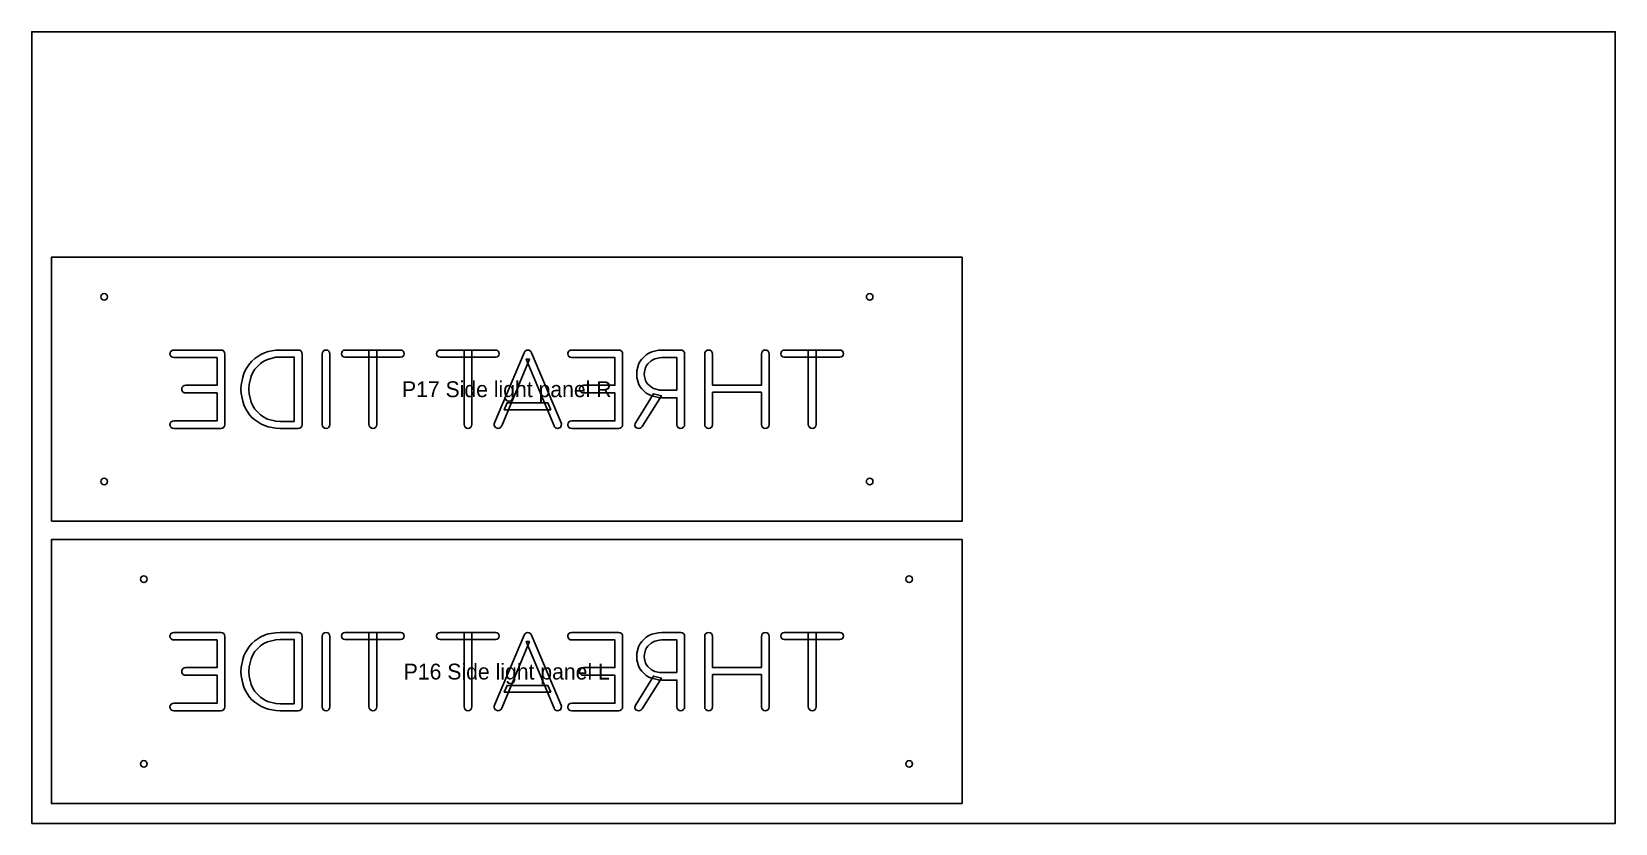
# Model space of a CAD drawing. Header units: millimetres. Extents: x 0 to 1200, y 0 to 600.
import ezdxf
from ezdxf.enums import TextEntityAlignment as Align

# ---------------------------------------------------------------- set-up
doc = ezdxf.new("R2010")
doc.units = ezdxf.units.MM
for name, color, linetype in [('CUT_INSIDE', 5, 'Continuous'), ('CUT_OUTSIDE', 1, 'Continuous'), ('ENGRAVE', 4, 'Continuous'), ('NOTES', 7, 'Continuous')]:
    doc.layers.add(name, color=color, linetype=linetype)

msp = doc.modelspace()

# ---------------------------------------------------------------- linework, layer by layer
at = {"layer": 'CUT_INSIDE'}
for centre in [(55, 399), (635, 399), (55, 259), (635, 259), (85, 185), (665, 185), (85, 45), (665, 45)]:
    msp.add_circle(centre, 2.5, dxfattribs=at)
at = {"layer": 'CUT_OUTSIDE'}
for points in [[(15, 229), (15, 429), (705, 429), (705, 229), (15, 229)], [(705, 15), (705, 215), (15, 215), (15, 15), (705, 15)]]:
    msp.add_lwpolyline(points, close=True, dxfattribs=at)
at = {"layer": 'ENGRAVE'}
for points in [[(143.4, 299.3), (144.6, 299.5), (145.6, 300.2), (146.2, 301.1), (146.4, 302.3), (146.4, 355.7), (146.2, 356.9), (145.6, 357.8), (144.6, 358.5), (143.4, 358.7), (107.8, 358.7), (106.7, 358.5), (105.7, 357.9), (105.3, 357.5), (104.9, 356.4), (104.8, 355.8), (105, 354.7), (105.7, 353.8), (106.7, 353.2), (107.8, 353), (140.5, 353), (140.5, 332), (116.7, 332), (115.5, 331.8), (114.6, 331.2), (113.9, 330.2), (113.7, 329.1), (113.9, 328), (114.6, 327.1), (115.5, 326.4), (116.7, 326.2), (140.5, 326.2), (140.5, 305), (107.8, 305), (106.7, 304.8), (105.7, 304.2), (105, 303.3), (104.8, 302.2), (104.9, 301.6), (105.3, 300.5), (105.7, 300.1), (106.7, 299.5), (107.8, 299.3), (143.4, 299.3)], [(202, 299.3), (203.1, 299.5), (204.1, 300.2), (204.7, 301.1), (204.9, 302.3), (204.9, 355.7), (204.7, 356.9), (204.1, 357.8), (203.1, 358.5), (202, 358.7), (188.3, 358.7), (185.1, 358.5), (179.1, 357.5), (176.3, 356.5), (173.7, 355.3), (169, 352.2), (166.9, 350.4), (165.1, 348.3), (162, 343.6), (160.8, 341), (159.9, 338.2), (158.8, 332.2), (158.6, 329), (158.8, 325.8), (159.9, 319.9), (160.8, 317.1), (162, 314.4), (165.1, 309.7), (166.9, 307.6), (169, 305.8), (173.7, 302.7), (176.3, 301.5), (179.1, 300.5), (185.1, 299.5), (188.3, 299.3), (202, 299.3)], [(199, 304.6), (188.3, 304.6), (184.9, 304.8), (178.7, 306.4), (175.9, 307.8), (173.4, 309.5), (169.2, 313.9), (167.5, 316.5), (166.2, 319.3), (164.7, 325.6), (164.5, 329), (164.7, 332.5), (166.2, 338.8), (167.5, 341.6), (169.2, 344.2), (173.4, 348.5), (175.9, 350.2), (178.7, 351.6), (184.9, 353.2), (188.3, 353.4), (199, 353.4), (199, 304.6)], [(223.1, 299.3), (224.3, 299.5), (225.2, 300.2), (225.8, 301.1), (226, 302.3), (226, 355.7), (225.8, 356.9), (225.2, 357.8), (224.3, 358.5), (223.1, 358.7), (221.9, 358.5), (221, 357.8), (220.3, 356.9), (220.1, 355.7), (220.1, 302.3), (220.3, 301.1), (221, 300.2), (221.9, 299.5), (223.1, 299.3)], [(279.6, 353.3), (280.7, 353.5), (281.5, 354), (282.1, 354.9), (282.3, 355.9), (282.1, 357), (281.5, 357.9), (280.7, 358.5), (279.6, 358.7), (237.5, 358.7), (236.4, 358.5), (235.5, 357.9), (235, 357), (234.8, 355.9), (235, 354.9), (235.5, 354), (236.4, 353.5), (237.5, 353.3), (279.6, 353.3)], [(258.6, 299.3), (259.7, 299.5), (260.7, 300.2), (261.3, 301.2), (261.5, 302.3), (261.5, 358.7), (255.6, 358.7), (255.6, 302.3), (255.8, 301.2), (256.4, 300.2), (257.4, 299.5), (258.6, 299.3)], [(351.6, 353.3), (352.7, 353.5), (353.6, 354), (354.1, 354.9), (354.3, 355.9), (354.1, 357), (353.6, 357.9), (352.7, 358.5), (351.6, 358.7), (309.6, 358.7), (308.5, 358.5), (307.6, 357.9), (307, 357), (306.8, 355.9), (307, 354.9), (307.6, 354), (308.5, 353.5), (309.6, 353.3), (351.6, 353.3)], [(330.6, 299.3), (331.8, 299.5), (332.7, 300.2), (333.4, 301.2), (333.6, 302.3), (333.6, 358.7), (327.7, 358.7), (327.7, 302.3), (327.9, 301.2), (328.5, 300.2), (329.4, 299.5), (330.6, 299.3)], [(398.5, 299.3), (399.3, 299.4), (400.6, 300.1), (401, 300.8), (401.3, 301.5), (401.4, 302.9), (401.1, 303.6), (378.8, 356.6), (378.3, 357.5), (376.9, 358.5), (375.9, 358.7), (375, 358.5), (373.6, 357.5), (373.1, 356.6), (350.7, 303.5), (350.4, 302.8), (350.5, 301.4), (350.9, 300.7), (351.4, 300.1), (352.6, 299.4), (353.4, 299.3), (354.2, 299.4), (355, 299.8), (355.6, 300.4), (356.2, 301.2), (377.1, 351.8), (374.7, 351.8), (395.8, 301.2), (396.2, 300.4), (396.9, 299.8), (397.6, 299.4), (398.5, 299.3)], [(444.8, 299.3), (446, 299.5), (447, 300.2), (447.6, 301.1), (447.8, 302.3), (447.8, 355.7), (447.6, 356.9), (447, 357.8), (446, 358.5), (444.8, 358.7), (409.2, 358.7), (408.1, 358.5), (407.1, 357.9), (406.7, 357.5), (406.3, 356.4), (406.2, 355.8), (406.5, 354.7), (407.1, 353.8), (408.1, 353.2), (409.2, 353), (441.9, 353), (441.9, 332), (418.1, 332), (416.9, 331.8), (416, 331.2), (415.3, 330.2), (415.1, 329.1), (415.3, 328), (416, 327.1), (416.9, 326.4), (418.1, 326.2), (441.9, 326.2), (441.9, 305), (409.2, 305), (408.1, 304.8), (407.1, 304.2), (406.5, 303.3), (406.2, 302.2), (406.3, 301.6), (406.7, 300.5), (407.1, 300.1), (408.1, 299.5), (409.2, 299.3), (444.8, 299.3)], [(491.8, 299.3), (493, 299.5), (493.9, 300.2), (494.6, 301.1), (494.8, 302.3), (494.8, 355.7), (494.6, 356.9), (493.9, 357.8), (493, 358.5), (491.8, 358.7), (477.6, 358.7), (474.9, 358.5), (470, 357.4), (467.7, 356.4), (465.7, 355.1), (462.3, 351.9), (460.9, 349.9), (459.8, 347.7), (458.6, 343), (458.5, 340.4), (458.6, 337.9), (459.8, 333.3), (460.9, 331.2), (462.3, 329.3), (465.7, 326.1), (467.7, 324.9), (470, 323.9), (474.9, 322.7), (477.6, 322.6), (488.9, 322.6), (488.9, 302.3), (489.1, 301.1), (489.7, 300.2), (490.6, 299.5), (491.8, 299.3)], [(488.9, 328.3), (477.6, 328.3), (475.7, 328.4), (472.3, 329.2), (470.7, 329.8), (469.3, 330.7), (466.9, 332.8), (466, 334.1), (465.2, 335.5), (464.3, 338.7), (464.2, 340.4), (464.3, 342.2), (465.2, 345.5), (466, 346.9), (466.9, 348.3), (469.3, 350.5), (470.7, 351.4), (472.3, 352.1), (475.7, 352.9), (477.6, 353), (488.9, 353), (488.9, 328.3)], [(556, 299.3), (557.1, 299.5), (558.1, 300.2), (558.7, 301.1), (558.9, 302.3), (558.9, 355.7), (558.7, 356.9), (558.1, 357.8), (557.1, 358.5), (556, 358.7), (554.8, 358.5), (553.8, 357.8), (553.2, 356.9), (553, 355.7), (553, 332), (515.9, 332), (515.9, 355.7), (515.7, 356.9), (515.1, 357.8), (514.1, 358.5), (513, 358.7), (511.8, 358.5), (510.8, 357.8), (510.2, 356.9), (510, 355.7), (510, 302.3), (510.2, 301.1), (510.8, 300.2), (511.8, 299.5), (513, 299.3), (514.1, 299.5), (515.1, 300.2), (515.7, 301.1), (515.9, 302.3), (515.9, 326.7), (553, 326.7), (553, 302.3), (553.2, 301.1), (553.8, 300.2), (554.8, 299.5), (556, 299.3)], [(612.4, 353.3), (613.5, 353.5), (614.4, 354), (615, 354.9), (615.2, 355.9), (615, 357), (614.4, 357.9), (613.5, 358.5), (612.4, 358.7), (570.4, 358.7), (569.3, 358.5), (568.4, 357.9), (567.9, 357), (567.7, 355.9), (567.9, 354.9), (568.4, 354), (569.3, 353.5), (570.4, 353.3), (612.4, 353.3)], [(591.5, 299.3), (592.6, 299.5), (593.6, 300.2), (594.2, 301.2), (594.4, 302.3), (594.4, 358.7), (588.5, 358.7), (588.5, 302.3), (588.7, 301.2), (589.3, 300.2), (590.3, 299.5), (591.5, 299.3)], [(460, 299.3), (460.9, 299.4), (461.6, 299.7), (462.1, 300.2), (462.6, 300.8), (477.2, 324.1), (471.3, 325.6), (457.7, 303.9), (457.2, 303), (457, 301.4), (457.3, 300.7), (457.7, 300.1), (459.1, 299.4), (460, 299.3)], [(393.5, 313.5), (391.2, 318.6), (360.3, 318.6), (358.1, 313.5), (393.5, 313.5)], [(143.4, 85.3), (144.6, 85.5), (145.6, 86.2), (146.2, 87.1), (146.4, 88.3), (146.4, 141.7), (146.2, 142.9), (145.6, 143.8), (144.6, 144.5), (143.4, 144.7), (107.8, 144.7), (106.7, 144.5), (105.7, 143.9), (105.3, 143.5), (104.9, 142.4), (104.8, 141.8), (105, 140.7), (105.7, 139.8), (106.7, 139.2), (107.8, 139), (140.5, 139), (140.5, 118), (116.7, 118), (115.5, 117.8), (114.6, 117.2), (113.9, 116.2), (113.7, 115.1), (113.9, 114), (114.6, 113.1), (115.5, 112.4), (116.7, 112.2), (140.5, 112.2), (140.5, 91), (107.8, 91), (106.7, 90.8), (105.7, 90.2), (105, 89.3), (104.8, 88.2), (104.9, 87.6), (105.3, 86.5), (105.7, 86.1), (106.7, 85.5), (107.8, 85.3), (143.4, 85.3)], [(202, 85.3), (203.1, 85.5), (204.1, 86.2), (204.7, 87.1), (204.9, 88.3), (204.9, 141.7), (204.7, 142.9), (204.1, 143.8), (203.1, 144.5), (202, 144.7), (188.3, 144.7), (185.1, 144.5), (179.1, 143.5), (176.3, 142.5), (173.7, 141.3), (169, 138.2), (166.9, 136.4), (165.1, 134.3), (162, 129.6), (160.8, 127), (159.9, 124.2), (158.8, 118.2), (158.6, 115), (158.8, 111.8), (159.9, 105.9), (160.8, 103.1), (162, 100.4), (165.1, 95.7), (166.9, 93.6), (169, 91.8), (173.7, 88.7), (176.3, 87.5), (179.1, 86.5), (185.1, 85.5), (188.3, 85.3), (202, 85.3)], [(223.1, 85.3), (224.3, 85.5), (225.2, 86.2), (225.8, 87.1), (226, 88.3), (226, 141.7), (225.8, 142.9), (225.2, 143.8), (224.3, 144.5), (223.1, 144.7), (221.9, 144.5), (221, 143.8), (220.3, 142.9), (220.1, 141.7), (220.1, 88.3), (220.3, 87.1), (221, 86.2), (221.9, 85.5), (223.1, 85.3)], [(279.6, 139.3), (280.7, 139.5), (281.5, 140), (282.1, 140.9), (282.3, 141.9), (282.1, 143), (281.5, 143.9), (280.7, 144.5), (279.6, 144.7), (237.5, 144.7), (236.4, 144.5), (235.5, 143.9), (235, 143), (234.8, 141.9), (235, 140.9), (235.5, 140), (236.4, 139.5), (237.5, 139.3), (279.6, 139.3)], [(258.6, 85.3), (259.7, 85.5), (260.7, 86.2), (261.3, 87.2), (261.5, 88.3), (261.5, 144.7), (255.6, 144.7), (255.6, 88.3), (255.8, 87.2), (256.4, 86.2), (257.4, 85.5), (258.6, 85.3)], [(351.6, 139.3), (352.7, 139.5), (353.6, 140), (354.1, 140.9), (354.3, 141.9), (354.1, 143), (353.6, 143.9), (352.7, 144.5), (351.6, 144.7), (309.6, 144.7), (308.5, 144.5), (307.6, 143.9), (307, 143), (306.8, 141.9), (307, 140.9), (307.6, 140), (308.5, 139.5), (309.6, 139.3), (351.6, 139.3)], [(330.6, 85.3), (331.8, 85.5), (332.7, 86.2), (333.4, 87.2), (333.6, 88.3), (333.6, 144.7), (327.7, 144.7), (327.7, 88.3), (327.9, 87.2), (328.5, 86.2), (329.4, 85.5), (330.6, 85.3)], [(398.5, 85.3), (399.3, 85.4), (400.6, 86.1), (401, 86.8), (401.3, 87.5), (401.4, 88.9), (401.1, 89.6), (378.8, 142.6), (378.3, 143.5), (376.9, 144.5), (375.9, 144.7), (375, 144.5), (373.6, 143.5), (373.1, 142.6), (350.7, 89.5), (350.4, 88.8), (350.5, 87.4), (350.9, 86.7), (351.4, 86.1), (352.6, 85.4), (353.4, 85.3), (354.2, 85.4), (355, 85.8), (355.6, 86.4), (356.2, 87.2), (377.1, 137.8), (374.7, 137.8), (395.8, 87.2), (396.2, 86.4), (396.9, 85.8), (397.6, 85.4), (398.5, 85.3)], [(444.8, 85.3), (446, 85.5), (447, 86.2), (447.6, 87.1), (447.8, 88.3), (447.8, 141.7), (447.6, 142.9), (447, 143.8), (446, 144.5), (444.8, 144.7), (409.2, 144.7), (408.1, 144.5), (407.1, 143.9), (406.7, 143.5), (406.3, 142.4), (406.2, 141.8), (406.5, 140.7), (407.1, 139.8), (408.1, 139.2), (409.2, 139), (441.9, 139), (441.9, 118), (418.1, 118), (416.9, 117.8), (416, 117.2), (415.3, 116.2), (415.1, 115.1), (415.3, 114), (416, 113.1), (416.9, 112.4), (418.1, 112.2), (441.9, 112.2), (441.9, 91), (409.2, 91), (408.1, 90.8), (407.1, 90.2), (406.5, 89.3), (406.2, 88.2), (406.3, 87.6), (406.7, 86.5), (407.1, 86.1), (408.1, 85.5), (409.2, 85.3), (444.8, 85.3)], [(491.8, 85.3), (493, 85.5), (493.9, 86.2), (494.6, 87.1), (494.8, 88.3), (494.8, 141.7), (494.6, 142.9), (493.9, 143.8), (493, 144.5), (491.8, 144.7), (477.6, 144.7), (474.9, 144.5), (470, 143.4), (467.7, 142.4), (465.7, 141.1), (462.3, 137.9), (460.9, 135.9), (459.8, 133.7), (458.6, 129), (458.5, 126.4), (458.6, 123.9), (459.8, 119.3), (460.9, 117.2), (462.3, 115.3), (465.7, 112.1), (467.7, 110.9), (470, 109.9), (474.9, 108.7), (477.6, 108.6), (488.9, 108.6), (488.9, 88.3), (489.1, 87.1), (489.7, 86.2), (490.6, 85.5), (491.8, 85.3)], [(556, 85.3), (557.1, 85.5), (558.1, 86.2), (558.7, 87.1), (558.9, 88.3), (558.9, 141.7), (558.7, 142.9), (558.1, 143.8), (557.1, 144.5), (556, 144.7), (554.8, 144.5), (553.8, 143.8), (553.2, 142.9), (553, 141.7), (553, 118), (515.9, 118), (515.9, 141.7), (515.7, 142.9), (515.1, 143.8), (514.1, 144.5), (513, 144.7), (511.8, 144.5), (510.8, 143.8), (510.2, 142.9), (510, 141.7), (510, 88.3), (510.2, 87.1), (510.8, 86.2), (511.8, 85.5), (513, 85.3), (514.1, 85.5), (515.1, 86.2), (515.7, 87.1), (515.9, 88.3), (515.9, 112.7), (553, 112.7), (553, 88.3), (553.2, 87.1), (553.8, 86.2), (554.8, 85.5), (556, 85.3)], [(612.4, 139.3), (613.5, 139.5), (614.4, 140), (615, 140.9), (615.2, 141.9), (615, 143), (614.4, 143.9), (613.5, 144.5), (612.4, 144.7), (570.4, 144.7), (569.3, 144.5), (568.4, 143.9), (567.9, 143), (567.7, 141.9), (567.9, 140.9), (568.4, 140), (569.3, 139.5), (570.4, 139.3), (612.4, 139.3)], [(591.5, 85.3), (592.6, 85.5), (593.6, 86.2), (594.2, 87.2), (594.4, 88.3), (594.4, 144.7), (588.5, 144.7), (588.5, 88.3), (588.7, 87.2), (589.3, 86.2), (590.3, 85.5), (591.5, 85.3)], [(199, 90.6), (188.3, 90.6), (184.9, 90.8), (178.7, 92.4), (175.9, 93.8), (173.4, 95.5), (169.2, 99.9), (167.5, 102.5), (166.2, 105.3), (164.7, 111.6), (164.5, 115), (164.7, 118.5), (166.2, 124.8), (167.5, 127.6), (169.2, 130.2), (173.4, 134.5), (175.9, 136.2), (178.7, 137.6), (184.9, 139.2), (188.3, 139.4), (199, 139.4), (199, 90.6)], [(488.9, 114.3), (477.6, 114.3), (475.7, 114.4), (472.3, 115.2), (470.7, 115.8), (469.3, 116.7), (466.9, 118.8), (466, 120.1), (465.2, 121.5), (464.3, 124.7), (464.2, 126.4), (464.3, 128.2), (465.2, 131.5), (466, 132.9), (466.9, 134.3), (469.3, 136.5), (470.7, 137.4), (472.3, 138.1), (475.7, 138.9), (477.6, 139), (488.9, 139), (488.9, 114.3)], [(460, 85.3), (460.9, 85.4), (461.6, 85.7), (462.1, 86.2), (462.6, 86.8), (477.2, 110.1), (471.3, 111.6), (457.7, 89.9), (457.2, 89), (457, 87.4), (457.3, 86.7), (457.7, 86.1), (459.1, 85.4), (460, 85.3)], [(393.5, 99.5), (391.2, 104.5), (360.3, 104.5), (358.1, 99.5), (393.5, 99.5)]]:
    msp.add_lwpolyline(points, close=True, dxfattribs=at)
at = {"layer": 'NOTES'}
msp.add_lwpolyline([(0, 0), (1200, 0), (1200, 600), (0, 600)], close=True, dxfattribs=at)

# ---------------------------------------------------------------- texts
for s, p in [('P17 Side light panel R', (360, 329)), ('P16 Side light panel L', (360, 115))]:
    msp.add_text(s, height=12, dxfattribs=at).set_placement(p, align=Align.MIDDLE_CENTER)

doc.saveas('drawing.dxf')
